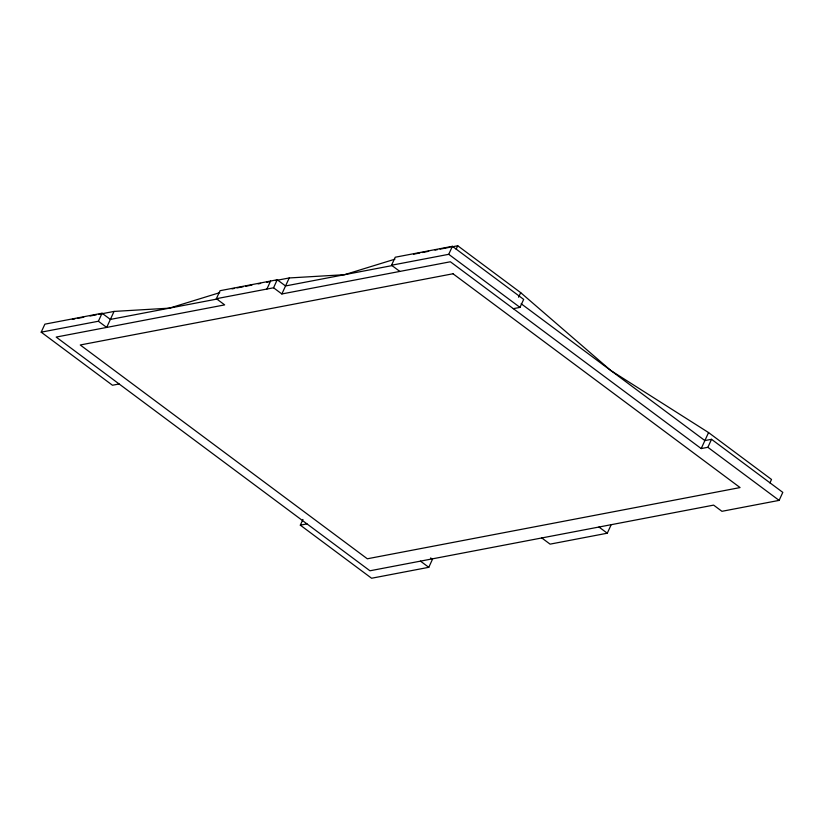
<?xml version="1.0" encoding="UTF-8"?>
<svg xmlns="http://www.w3.org/2000/svg" width="824" height="824" viewBox="0 0 824 824"><rect width="100%" height="100%" fill="white"/><g stroke="black" fill="none" stroke-linecap="round" stroke-linejoin="round"><path stroke-width="1.24" d="M119.13 383.974L112.466 385.241L41.2 332.165L44.877 324.162L102.073 313.233L110.375 319.424L218.308 298.803M41.2 332.165L98.386 321.247L102.073 313.233M219.74 292.654L169.363 308.155L114.052 311.421L106.687 327.427L98.386 321.247M521.139 303.737L704.87 440.572L711.534 439.305L782.8 492.381L779.123 500.384L721.927 511.313L713.625 505.122L369.955 570.785L56.166 337.078L224.674 304.89L216.372 298.7L220.049 290.697L277.235 279.769L285.537 285.959L392.224 265.575M266.894 289.049L270.581 281.046M216.372 298.7L273.558 287.782L277.235 279.769M273.558 287.782L281.859 293.962L289.224 277.956L344.535 274.691L394.912 259.189M399.836 271.426L391.534 265.235L395.221 257.232L452.407 246.314L523.673 299.39L519.995 307.393L513.331 308.66M430.622 557.93L432.466 559.311L428.779 567.314L371.593 578.242L300.327 525.166L302.954 519.45M391.534 265.235L448.73 254.317L452.407 246.314M456.146 249.188L457.732 245.758L520.696 292.654L610.944 370.615L708.558 432.569L771.521 479.465L769.935 482.895M518.584 297.227L520.696 292.654M541.79 537.959L550.092 544.139L607.278 533.21L610.965 525.207M281.859 293.962L450.368 261.774L701.193 448.575L708.558 432.569M701.193 448.575L707.857 447.308L711.534 439.305M72.368 319.382L74.891 318.898M77.425 318.414L83.739 317.209M90.053 316.004L96.367 314.799M98.901 314.315L114.052 311.421M232.028 288.874L234.521 288.4M237.003 287.926L243.224 286.742M245.707 286.268L251.928 285.073M258.139 283.889L260.631 283.415M266.842 282.23L269.335 281.757M275.546 280.562L289.224 277.956M413.514 254.204L419.828 252.999M422.362 252.515L428.676 251.31M434.99 250.105L437.513 249.62M440.047 249.136L450.151 247.21M452.675 246.726L457.732 245.758M300.327 525.166L306.992 523.889M448.73 254.317L519.995 307.393M707.857 447.308L779.123 500.384M598.976 527.03L607.278 533.21M420.477 561.134L428.779 567.314M453.004 273.764L80.237 344.978L367.319 558.785L740.086 487.571L453.004 273.764"/></g></svg>
